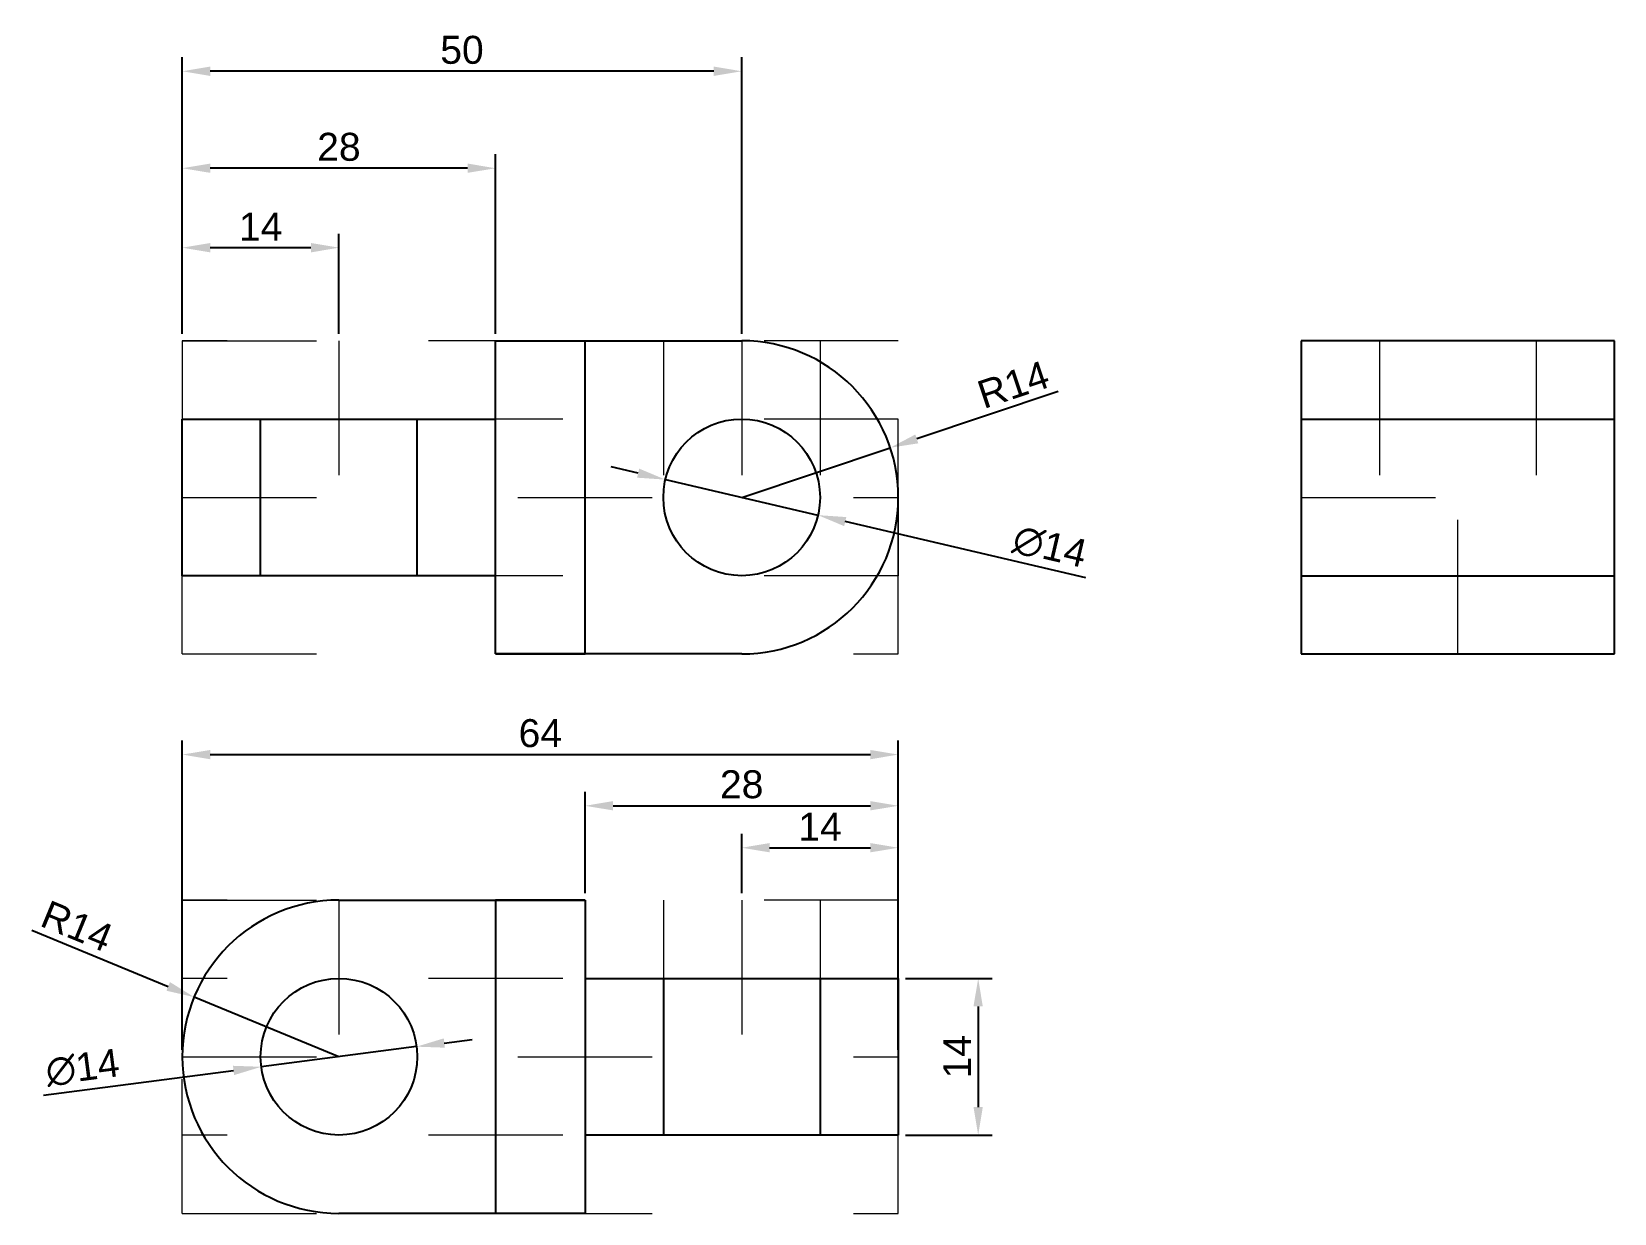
# Model space of a CAD drawing. Header units: millimetres. Extents: x -3 to 138, y 10 to 116.
import ezdxf

# ---------------------------------------------------------------- set-up
doc = ezdxf.new("R2010")
doc.units = ezdxf.units.MM
doc.linetypes.add('ACAD_ISO03W100', pattern=[30, 12, -18])
doc.layers.add('Cotas', color=7, linetype='Continuous', true_color=0xff0f0f)
doc.layers.add('Lineas', color=7, linetype='Continuous', true_color=0xffffff)
doc.layers.add('Guias', color=7, linetype='ACAD_ISO03W100', lineweight=15, true_color=0x969696)
doc.styles.get("Standard").update_dxf_attribs({"font": 'arial.ttf'})
doc.dimstyles.new('ISO-25', dxfattribs={"dimtxt": 2.5, "dimasz": 2.5, "dimexe": 1.25, "dimexo": 0.625, "dimtad": 1, "dimtxsty": 'Standard', "dimcen": 2.5, "dimadec": 0, "dimazin": 0, "dimtfac": 1, "dimtmove": 0, "dimatfit": 3, "dimfxl": 1, "dimarcsym": 0})

# ---------------------------------------------------------------- blocks, each defined once
blk = doc.blocks.new('*D2')
at = {"layer": 'Cotas', "color": 0, "lineweight": -2, "transparency": 16777216}
for p, q in [((10, 24.62), (10, 52.26)), ((12.5, 51.01), (71.5, 51.01)), ((74, 24.62), (74, 52.26))]:
    blk.add_line(p, q, dxfattribs=at)
at = {"layer": 'Cotas', "color": 0, "transparency": 16777216}
for points in [[(12.5, 51.42), (12.5, 50.59), (10, 51.01)], [(71.5, 51.42), (71.5, 50.59), (74, 51.01)]]:
    blk.add_solid(points, dxfattribs=at)
at = {"layer": 'Defpoints', "color": 0, "transparency": 16777216}
for p in [(74, 51.01), (10, 24), (74, 24)]:
    blk.add_point(p, dxfattribs=at)
at = {"layer": 'Cotas', "color": 0, "transparency": 16777216, "insert": (42, 52.91), "char_height": 2.5, "attachment_point": 5}
blk.add_mtext('64', dxfattribs=at)
blk = doc.blocks.new('*D3')
at = {"layer": 'Cotas', "color": 0, "lineweight": -2, "transparency": 16777216}
for p, q in [((46, 38.62), (46, 47.68)), ((74, 38.62), (74, 47.68)), ((48.5, 46.43), (71.5, 46.43))]:
    blk.add_line(p, q, dxfattribs=at)
at = {"layer": 'Cotas', "color": 0, "transparency": 16777216}
for points in [[(48.5, 46.85), (48.5, 46.02), (46, 46.43)], [(71.5, 46.85), (71.5, 46.02), (74, 46.43)]]:
    blk.add_solid(points, dxfattribs=at)
at = {"layer": 'Defpoints', "color": 0, "transparency": 16777216}
for p in [(74, 46.43), (46, 38), (74, 38)]:
    blk.add_point(p, dxfattribs=at)
at = {"layer": 'Cotas', "color": 0, "transparency": 16777216, "insert": (60, 48.34), "char_height": 2.5, "attachment_point": 5}
blk.add_mtext('28', dxfattribs=at)
blk = doc.blocks.new('*D4')
at = {"layer": 'Cotas', "color": 0, "lineweight": -2, "transparency": 16777216}
for p, q in [((60, 38.62), (60, 43.93)), ((74, 38.62), (74, 43.93)), ((62.5, 42.68), (71.5, 42.68))]:
    blk.add_line(p, q, dxfattribs=at)
at = {"layer": 'Cotas', "color": 0, "transparency": 16777216}
for points in [[(62.5, 43.1), (62.5, 42.27), (60, 42.68)], [(71.5, 43.1), (71.5, 42.27), (74, 42.68)]]:
    blk.add_solid(points, dxfattribs=at)
at = {"layer": 'Defpoints', "color": 0, "transparency": 16777216}
for p in [(74, 42.68), (60, 38), (74, 38)]:
    blk.add_point(p, dxfattribs=at)
at = {"layer": 'Cotas', "color": 0, "transparency": 16777216, "insert": (67, 44.56), "char_height": 2.5, "attachment_point": 5}
blk.add_mtext('14', dxfattribs=at)
blk = doc.blocks.new('*D5')
at = {"layer": 'Cotas', "color": 0, "lineweight": -2, "transparency": 16777216}
for p, q in [((74.63, 31), (82.39, 31)), ((81.14, 28.5), (81.14, 19.5)), ((74.63, 17), (82.39, 17))]:
    blk.add_line(p, q, dxfattribs=at)
at = {"layer": 'Cotas', "color": 0, "transparency": 16777216}
for points in [[(80.72, 28.5), (81.55, 28.5), (81.14, 31)], [(80.72, 19.5), (81.55, 19.5), (81.14, 17)]]:
    blk.add_solid(points, dxfattribs=at)
at = {"layer": 'Defpoints', "color": 0, "transparency": 16777216}
for p in [(74, 31), (74, 17), (81.14, 17)]:
    blk.add_point(p, dxfattribs=at)
at = {"layer": 'Cotas', "color": 0, "transparency": 16777216, "insert": (79.26, 24), "char_height": 2.5, "attachment_point": 5, "rotation": 90}
blk.add_mtext('14', dxfattribs=at)
blk = doc.blocks.new('*D6')
at = {"layer": 'Cotas', "color": 0, "lineweight": -2, "transparency": 16777216}
for p, q in [((-3.46, 35.31), (8.74, 30.28)), ((24, 24), (11.06, 29.33))]:
    blk.add_line(p, q, dxfattribs=at)
at = {"layer": 'Cotas', "color": 0, "transparency": 16777216}
blk.add_solid([(8.9, 30.67), (8.58, 29.9), (11.06, 29.33)], dxfattribs=at)
at = {"layer": 'Defpoints', "color": 0, "transparency": 16777216}
for p in [(11.06, 29.33), (24, 24)]:
    blk.add_point(p, dxfattribs=at)
at = {"layer": 'Cotas', "color": 0, "transparency": 16777216, "insert": (0.59, 35.68), "char_height": 2.5, "attachment_point": 5, "rotation": 337.6134}
blk.add_mtext('R14', dxfattribs=at)
blk = doc.blocks.new('*D7')
at = {"layer": 'Cotas', "color": 0, "lineweight": -2, "transparency": 16777216}
for p, q in [((33.42, 25.22), (35.9, 25.55)), ((30.94, 24.9), (17.06, 23.1)), ((-2.41, 20.57), (14.58, 22.78))]:
    blk.add_line(p, q, dxfattribs=at)
at = {"layer": 'Cotas', "color": 0, "transparency": 16777216}
for points in [[(33.37, 25.64), (33.47, 24.81), (30.94, 24.9)], [(14.53, 23.19), (14.63, 22.36), (17.06, 23.1)]]:
    blk.add_solid(points, dxfattribs=at)
at = {"layer": 'Defpoints', "color": 0, "transparency": 16777216}
for p in [(30.94, 24.9), (17.06, 23.1)]:
    blk.add_point(p, dxfattribs=at)
at = {"layer": 'Cotas', "color": 0, "transparency": 16777216, "insert": (1.08, 23.01), "char_height": 2.5, "attachment_point": 5, "rotation": 7.4031}
blk.add_mtext('∅14', dxfattribs=at)
blk = doc.blocks.new('*D8')
at = {"layer": 'Cotas', "color": 0, "lineweight": -2, "transparency": 16777216}
for p, q in [((50.75, 76.16), (48.32, 76.73)), ((53.18, 75.59), (66.82, 72.41)), ((90.76, 66.8), (69.25, 71.84))]:
    blk.add_line(p, q, dxfattribs=at)
at = {"layer": 'Cotas', "color": 0, "transparency": 16777216}
for points in [[(50.84, 76.57), (50.65, 75.76), (53.18, 75.59)], [(69.35, 72.24), (69.16, 71.43), (66.82, 72.41)]]:
    blk.add_solid(points, dxfattribs=at)
at = {"layer": 'Defpoints', "color": 0, "transparency": 16777216}
for p in [(53.18, 75.59), (66.82, 72.41)]:
    blk.add_point(p, dxfattribs=at)
at = {"layer": 'Cotas', "color": 0, "transparency": 16777216, "insert": (87.54, 69.58), "char_height": 2.5, "attachment_point": 5, "rotation": 346.8329}
blk.add_mtext('∅14', dxfattribs=at)
blk = doc.blocks.new('*D9')
at = {"layer": 'Cotas', "color": 0, "lineweight": -2, "transparency": 16777216}
for p, q in [((88.29, 83.45), (75.65, 79.23)), ((60, 74), (73.28, 78.44))]:
    blk.add_line(p, q, dxfattribs=at)
at = {"layer": 'Cotas', "color": 0, "transparency": 16777216}
blk.add_solid([(75.52, 79.62), (75.78, 78.83), (73.28, 78.44)], dxfattribs=at)
at = {"layer": 'Defpoints', "color": 0, "transparency": 16777216}
for p in [(73.28, 78.44), (60, 74)]:
    blk.add_point(p, dxfattribs=at)
at = {"layer": 'Cotas', "color": 0, "transparency": 16777216, "insert": (84.27, 84.09), "char_height": 2.5, "attachment_point": 5, "rotation": 18.472}
blk.add_mtext('R14', dxfattribs=at)
blk = doc.blocks.new('*D10')
at = {"layer": 'Cotas', "color": 0, "lineweight": -2, "transparency": 16777216}
for p, q in [((10, 88.62), (10, 113.34)), ((60, 88.62), (60, 113.34)), ((57.5, 112.09), (12.5, 112.09))]:
    blk.add_line(p, q, dxfattribs=at)
at = {"layer": 'Cotas', "color": 0, "transparency": 16777216}
for points in [[(12.5, 112.51), (12.5, 111.67), (10, 112.09)], [(57.5, 112.51), (57.5, 111.67), (60, 112.09)]]:
    blk.add_solid(points, dxfattribs=at)
at = {"layer": 'Defpoints', "color": 0, "transparency": 16777216}
for p in [(10, 112.09), (10, 88), (60, 88)]:
    blk.add_point(p, dxfattribs=at)
at = {"layer": 'Cotas', "color": 0, "transparency": 16777216, "insert": (35, 113.99), "char_height": 2.5, "attachment_point": 5}
blk.add_mtext('50', dxfattribs=at)
blk = doc.blocks.new('*D11')
at = {"layer": 'Cotas', "color": 0, "lineweight": -2, "transparency": 16777216}
for p, q in [((10, 88.62), (10, 104.67)), ((35.5, 103.42), (12.5, 103.42)), ((38, 88.62), (38, 104.67))]:
    blk.add_line(p, q, dxfattribs=at)
at = {"layer": 'Cotas', "color": 0, "transparency": 16777216}
for points in [[(12.5, 103.84), (12.5, 103.01), (10, 103.42)], [(35.5, 103.84), (35.5, 103.01), (38, 103.42)]]:
    blk.add_solid(points, dxfattribs=at)
at = {"layer": 'Defpoints', "color": 0, "transparency": 16777216}
for p in [(10, 103.42), (10, 88), (38, 88)]:
    blk.add_point(p, dxfattribs=at)
at = {"layer": 'Cotas', "color": 0, "transparency": 16777216, "insert": (24, 105.32), "char_height": 2.5, "attachment_point": 5}
blk.add_mtext('28', dxfattribs=at)
blk = doc.blocks.new('*D12')
at = {"layer": 'Cotas', "color": 0, "lineweight": -2, "transparency": 16777216}
for p, q in [((10, 88.62), (10, 97.57)), ((21.5, 96.32), (12.5, 96.32)), ((24, 88.62), (24, 97.57))]:
    blk.add_line(p, q, dxfattribs=at)
at = {"layer": 'Cotas', "color": 0, "transparency": 16777216}
for points in [[(12.5, 96.74), (12.5, 95.9), (10, 96.32)], [(21.5, 96.74), (21.5, 95.9), (24, 96.32)]]:
    blk.add_solid(points, dxfattribs=at)
at = {"layer": 'Defpoints', "color": 0, "transparency": 16777216}
for p in [(10, 96.32), (10, 88), (24, 88)]:
    blk.add_point(p, dxfattribs=at)
at = {"layer": 'Cotas', "color": 0, "transparency": 16777216, "insert": (17, 98.2), "char_height": 2.5, "attachment_point": 5}
blk.add_mtext('14', dxfattribs=at)

msp = doc.modelspace()

# ---------------------------------------------------------------- linework, layer by layer
at = {"layer": 'Guias'}
for p, q in [((74, 88), (10, 88)), ((10, 88), (10, 60)), ((10, 88), (24, 88)), ((24, 88), (24, 60)), ((74, 88), (46, 88)), ((46, 88), (46, 60)), ((74, 88), (53, 88)), ((53, 88), (53, 60)), ((74, 88), (60, 88)), ((60, 88), (60, 60)), ((74, 88), (67, 88)), ((67, 88), (67, 60)), ((74, 60), (74, 88)), ((124, 88), (117, 88)), ((117, 88), (117, 60)), ((124, 60), (124, 88)), ((124, 88), (131, 88)), ((131, 88), (131, 60)), ((74, 81), (10, 81)), ((74, 74), (74, 81)), ((110, 74), (110, 81)), ((110, 81), (138, 81)), ((10, 60), (10, 74)), ((10, 74), (74, 74)), ((74, 60), (74, 74)), ((74, 74), (74, 67)), ((110, 74), (138, 74)), ((110, 74), (110, 67)), ((74, 67), (10, 67)), ((110, 67), (138, 67)), ((10, 60), (74, 60)), ((74, 38), (10, 38)), ((10, 38), (10, 10)), ((10, 38), (24, 38)), ((24, 38), (24, 10)), ((74, 38), (46, 38)), ((46, 38), (46, 10)), ((74, 38), (53, 38)), ((53, 38), (53, 10)), ((74, 38), (60, 38)), ((60, 38), (60, 10)), ((74, 38), (67, 38)), ((67, 38), (67, 10)), ((74, 10), (74, 38)), ((74, 31), (10, 31)), ((74, 24), (74, 31)), ((10, 10), (10, 24)), ((10, 24), (74, 24)), ((74, 10), (74, 24)), ((74, 24), (74, 17)), ((74, 17), (10, 17)), ((10, 10), (74, 10))]:
    msp.add_line(p, q, dxfattribs=at)
at = {"layer": 'Lineas'}
for p, q in [((38, 81), (38, 88)), ((38, 88), (60, 88)), ((46, 60), (46, 88)), ((138, 88), (110, 88)), ((110, 88), (110, 60)), ((138, 60), (138, 88)), ((10, 67), (10, 81)), ((10, 81), (38, 81)), ((10, 81), (24, 81)), ((17, 67), (17, 81)), ((31, 67), (31, 81)), ((38, 67), (38, 81)), ((110, 81), (138, 81)), ((38, 67), (10, 67)), ((38, 60), (38, 67)), ((110, 67), (138, 67)), ((60, 60), (38, 60)), ((38, 60), (46, 60)), ((110, 60), (138, 60)), ((24, 38), (46, 38)), ((46, 38), (38, 38)), ((38, 38), (38, 10)), ((46, 38), (46, 31)), ((46, 31), (74, 31)), ((46, 31), (46, 17)), ((53, 31), (53, 17)), ((67, 31), (67, 17)), ((74, 31), (74, 17)), ((74, 17), (46, 17)), ((46, 17), (46, 10)), ((46, 10), (24, 10))]:
    msp.add_line(p, q, dxfattribs=at)
for centre in [(60, 74), (24, 24)]:
    msp.add_circle(centre, 7, dxfattribs=at)
for centre, start, end in [((60, 74), 270, 90), ((24, 24), 90, 270)]:
    msp.add_arc(centre, 14, start, end, dxfattribs=at)

# ---------------------------------------------------------------- dimensions: what is measured, and where the dimension line sits
at = {"layer": 'Cotas'}
for base, p1, p2, picture, middle in [((10, 112.089), (60, 88), (10, 88), '*D10', (35, 113.99)), ((10, 103.422), (38, 88), (10, 88), '*D11', (24, 105.324)), ((10, 96.32), (24, 88), (10, 88), '*D12', (17, 98.2)), ((74, 51.007), (10, 24), (74, 24), '*D2', (42, 52.909)), ((74, 46.435), (46, 38), (74, 38), '*D3', (60, 48.336)), ((74, 42.685), (60, 38), (74, 38), '*D4', (67, 44.565))]:
    dim = msp.add_linear_dim(base=base, p1=p1, p2=p2, dimstyle='ISO-25', dxfattribs=at)
    dim.commit()
    dim.dimension.update_dxf_attribs({"geometry": picture, "text_midpoint": middle})
for center, mpoint, picture, middle in [((60, 74), (73.279, 78.436), '*D9', (84.866, 82.307)), ((24, 24), (11.055, 29.332), '*D6', (-0.13, 33.939))]:
    dim = msp.add_radius_dim(center=center, mpoint=mpoint, dimstyle='ISO-25', dxfattribs=at)
    dim.commit()
    dim.dimension.update_dxf_attribs({"geometry": picture, "text_midpoint": middle, "dimtype": 164})
for p1, p2, picture, middle in [((53.184, 75.595), (66.816, 72.405), '*D8', (87.091, 67.662)), ((30.942, 24.902), (17.058, 23.098), '*D7', (1.33, 21.054))]:
    dim = msp.add_diameter_dim_2p(p1=p1, p2=p2, dimstyle='ISO-25', dxfattribs=at)
    dim.commit()
    dim.dimension.update_dxf_attribs({"geometry": picture, "text_midpoint": middle, "dimtype": 163})
dim = msp.add_linear_dim(base=(81.137, 17), p1=(74, 31), p2=(74, 17), angle=90, dimstyle='ISO-25', dxfattribs=at)
dim.commit()
dim.dimension.update_dxf_attribs({"geometry": '*D5', "text_midpoint": (79.257, 24)})

doc.saveas('drawing.dxf')
